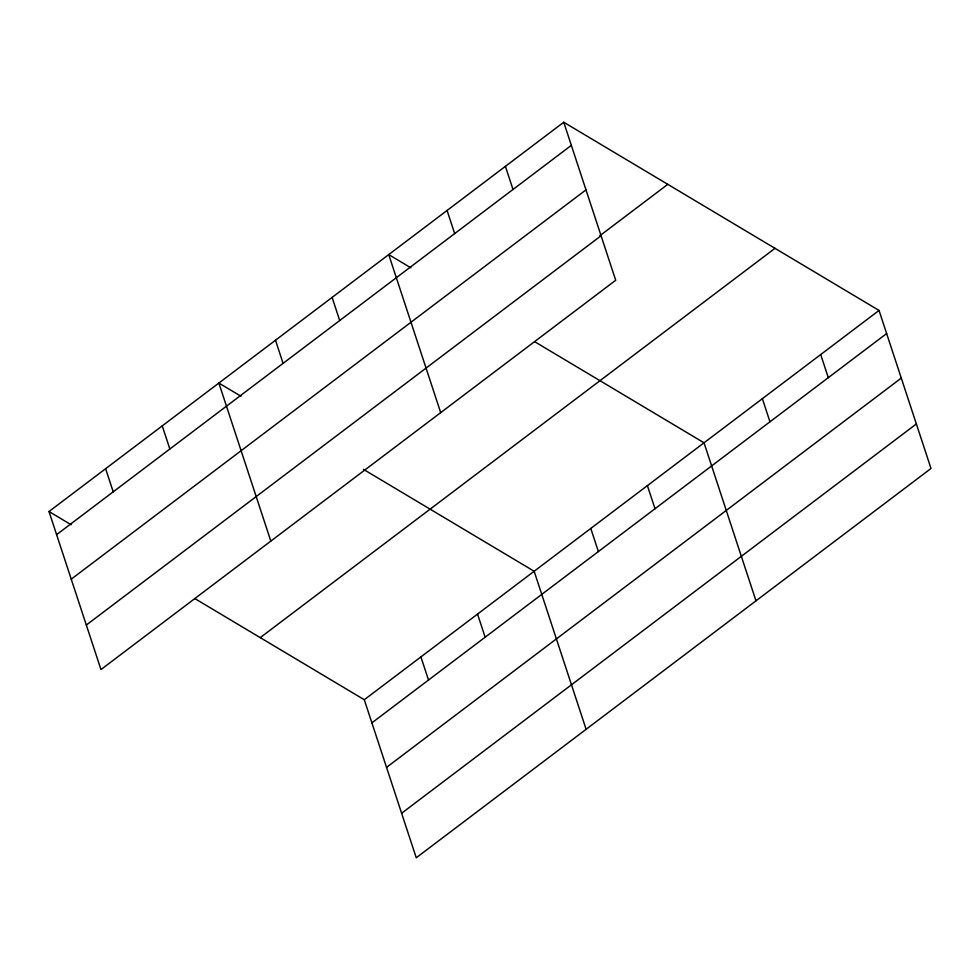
<?xml version="1.0" encoding="UTF-8"?>
<svg xmlns="http://www.w3.org/2000/svg" width="980" height="980" viewBox="0 0 980 980"><rect width="100%" height="100%" fill="white"/><g stroke="black" fill="none" stroke-linecap="round" stroke-linejoin="round"><path stroke-width="1.47" d="M563.745 122.231L615.71 280.268L100.965 669.561L49 511.523L563.745 122.231L879.036 310.44L931 468.477L416.255 857.77L364.291 699.732L194.885 598.609M56.607 534.651L571.352 145.346M71.246 579.168L585.991 189.875M599.736 235.813L667.797 184.338M86.326 625.044L601.071 235.739M260.251 637.625L774.996 248.332M364.291 699.732L879.036 310.44M371.898 722.86L886.643 333.555M386.537 767.377L901.282 378.084M401.616 813.253L916.361 423.948M410.841 267.785L388.729 254.592L440.694 412.629M534.615 341.665L704.032 442.801L755.984 600.838M240.982 396.251L218.871 383.058L270.823 541.095M363.445 469.359L534.161 571.267L586.114 729.304M49 511.523L71.111 524.729M820.701 354.552L828.308 377.68M762.367 398.676L769.962 421.804M647.4 485.627L655.008 508.743M505.411 166.343L513.005 189.471M590.781 528.441L598.388 551.569M447.076 210.467L454.671 233.595M477.542 614.093L485.137 637.208M332.11 297.418L339.717 320.534M420.91 656.918L428.517 680.034M275.49 340.232L283.085 363.36M162.239 425.884L169.846 448.999M105.62 468.71L113.227 491.825"/></g></svg>
